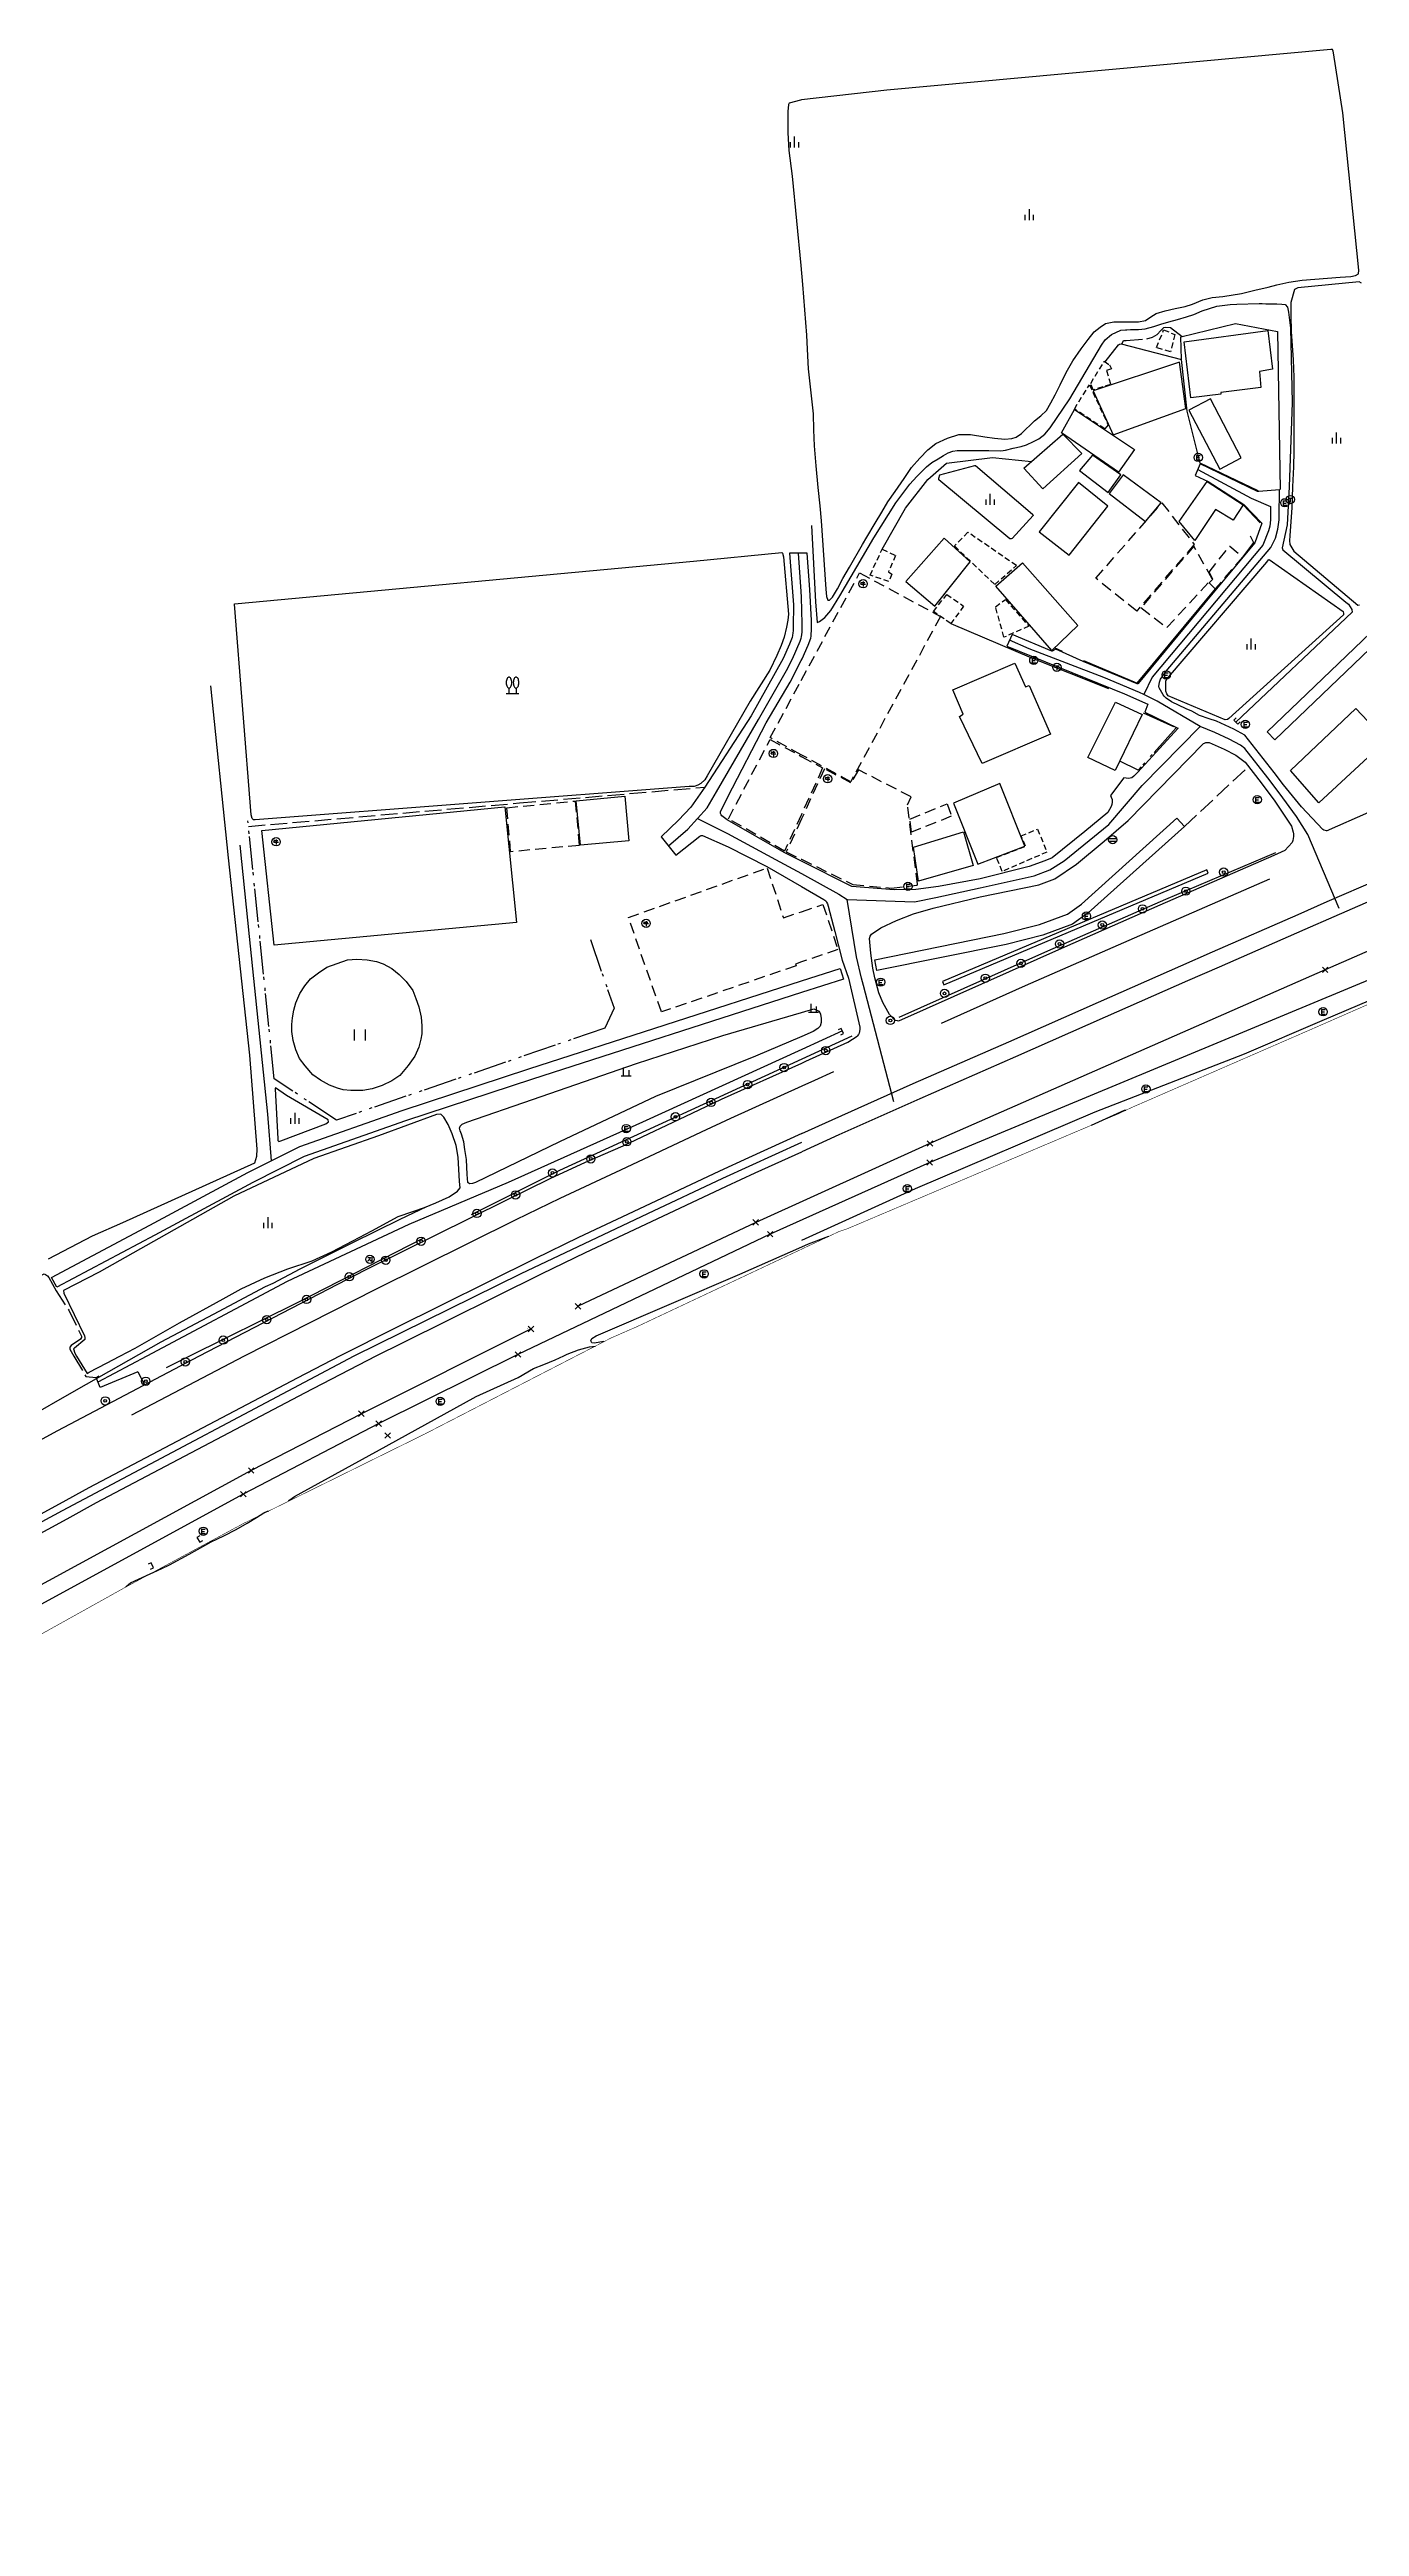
# Model space of a CAD drawing. Header units: millimetres. Extents: x 209513 to 211421, y 268482 to 269727.
# Drawn here: x 210432.2 to 210668.9, y 269210.9 to 269658.3 of the extents above; entities that cross this region are included whole.
import ezdxf
from ezdxf.enums import TextEntityAlignment as Align

# ---------------------------------------------------------------- set-up
doc = ezdxf.new("R2010")
doc.units = ezdxf.units.MM
doc.header["$MEASUREMENT"] = 0
doc.header["$PDMODE"] = 3
doc.header["$PDSIZE"] = 0.5
for name, pattern in [('AAA004', [3, 2, -1]), ('AAA005', [4, 3, -1]), ('AAA007', [1.5, 1, -0.5]), ('AAC006', [9.5, 6, -0.5, 0.5, -1.5, 0.5, -0.5])]:
    doc.linetypes.add(name, pattern=pattern)
doc.layers.add('00-구역계', color=8, linetype='CONTINUOUS', plot=False)
for name, color, linetype in [('가드레일', 8, 'FENCELINE1'), ('아스팔트포장도로', 8, 'CONTINUOUS'), ('현황', 8, 'CONTINUOUS'), ('현황-height', 8, 'CONTINUOUS'), ('현황1', 8, 'CONTINUOUS')]:
    doc.layers.add(name, color=color, linetype=linetype)
doc.layers.add('측점', color=8, linetype='CONTINUOUS', lineweight=0)
doc.styles.add('txt', font='TXT', dxfattribs={"height": 0.2})
doc.linetypes.add('FENCELINE1', pattern='A,1,-0.4,[133,ltypeshp.shx,S=0.4,R=0,X=-0.4,Y=0],-0.4,4', length=5.800000000000001)

# ---------------------------------------------------------------- blocks, each defined once
blk = doc.blocks.new('AZ0202')
at = {"layer": '현황-height'}
for points in [[(-0.2950207600387502, 0.3782051360497327), (0.3696551049048793, 0.3782051360497327)], [(-0.2950207600387502, 0.3782051360497327), (-0.2950207600387502, -0.4423076852153125)], [(-0.2950207600387502, -0.03205127458278945), (0.2414015240673919, -0.03205127458278945)], [(-0.2950207600387502, -0.4423076852153125), (0.3696551049048793, -0.4423076852153125)]]:
    blk.add_lwpolyline(points, dxfattribs=at)
blk.add_circle((0, 0), 0.75, dxfattribs=at)
blk = doc.blocks.new('AZ0203')
at = {"layer": '현황-height'}
for points in [[(-0.4021091754559984, 0.2756410255335684), (0.3930630086258651, 0.2756410255335684)], [(-0.004523083415066687, 0.2756410255335684), (-0.004523083415066687, -0.5064102595266053)]]:
    blk.add_lwpolyline(points, dxfattribs=at)
blk.add_circle((0, 0), 0.75, dxfattribs=at)
blk = doc.blocks.new('AAB420')
at = {"layer": '현황-height'}
for points in [[(-0.320252, 0.2158390000000026), (0.3159189999999999, 0.2158390000000026)], [(0.01183699999999999, 0.4118179999999967), (0.01183699999999999, -0.5160800000000023)], [(-0.408275, -0.04413200000000472), (0.407944, -0.04413200000000472)]]:
    blk.add_lwpolyline(points, dxfattribs=at)
blk.add_circle((0, 0), 0.75, dxfattribs=at)
blk.add_arc((-1.397257, 0.5460530000000006), 1.129835, 328.270874, 350.101172, dxfattribs=at)
blk = doc.blocks.new('AE170')
at = {"layer": '현황-height'}
for radius in [0.75, 0.25]:
    blk.add_circle((0, 0), radius, dxfattribs=at)
blk = doc.blocks.new('AZ0204')
at = {"layer": '현황-height'}
for points in [[(-0.7071067811921239, 0.25), (0.7071067811921239, 0.25)], [(-0.7071067811921239, -0.25), (0.7071067811921239, -0.25)]]:
    blk.add_lwpolyline(points, dxfattribs=at)
blk.add_circle((0, 0), 0.75, dxfattribs=at)
blk = doc.blocks.new('DAA002')
at = {"layer": '현황-height'}
for points in [[(-0.75, 0), (-0.75, -1)], [(0, 1), (0, -1)], [(0.75, 0), (0.75, -1)]]:
    blk.add_lwpolyline(points, dxfattribs=at)
blk = doc.blocks.new('DAA001')
at = {"layer": '현황-height'}
for points in [[(-0.493063, 1.00641), (-0.493063, -0.49359)], [(0.506937, 0.50641), (0.506937, -0.49359)], [(-0.8930629999999999, -0.49359), (0.9069370000000001, -0.49359)]]:
    blk.add_lwpolyline(points, dxfattribs=at)
blk = doc.blocks.new('DC0015')
at = {"layer": '현황-height'}
for points in [[(-0.662396, 1.75, 0.174705), (-0.831774, 1.688954, 0.104203), (-1.015949, 1.457107, 0.064948), (-1.120955, 1.154431, 0.051099), (-1.162396, 0.75, 0.051099), (-1.120955, 0.345569, 0.064948), (-1.015949, 0.042893, 0.104203), (-0.831774, -0.188954, 0.174705), (-0.662396, -0.25, 0.174705), (-0.493017, -0.188954, 0.104203), (-0.308842, 0.042893, 0.064948), (-0.203836, 0.345569, 0.051099), (-0.162396, 0.75, 0.051099), (-0.203836, 1.154431, 0.064948), (-0.308842, 1.457107, 0.104203), (-0.493017, 1.688954, 0.174705)], [(0.617604, 1.75, 0.174705), (0.448226, 1.688954, 0.104203), (0.264051, 1.457107, 0.064948), (0.159045, 1.154431, 0.051099), (0.117604, 0.75, 0.051099), (0.159045, 0.345569, 0.064948), (0.264051, 0.042893, 0.104203), (0.448226, -0.188954, 0.174705), (0.617604, -0.25, 0.174705), (0.786983, -0.188954, 0.104203), (0.971158, 0.042893, 0.064948), (1.076164, 0.345569, 0.051099), (1.117604, 0.75, 0.051099), (1.076164, 1.154431, 0.064948), (0.971158, 1.457107, 0.104203), (0.786983, 1.688954, 0.174705)]]:
    blk.add_lwpolyline(points, format="xyb", close=True, dxfattribs=at)
for points in [[(-1.162396, -1.25), (1.137604, -1.25)], [(-0.662396, -0.25), (-0.662396, -1.25)], [(0.617604, -0.25), (0.617604, -1.25)]]:
    blk.add_lwpolyline(points, dxfattribs=at)
blk = doc.blocks.new('AZ0205')
at = {"layer": '현황-height'}
for points in [[(-0.3620436270226994, 0.3266126150978881), (0.1192544173708265, 0.3266126150978881), (-0.02058218643538545, 0.0795529385372582)], [(0.3859195489192286, 0.4013806792454648), (0.3859195489192286, -0.44057271507622)], [(-0.08905222497003429, -0.01664882517525523), (0.223318854777383, -0.2715318771279707)]]:
    blk.add_lwpolyline(points, dxfattribs=at)
blk.add_circle((0, 0), 0.75, dxfattribs=at)
blk.add_arc((-0.9217569057668102, 0.6484822688088547), 1.065737518156023, 300.6592712674862, 327.7349762289719, dxfattribs=at)
blk = doc.blocks.new('DB0011')
at = {"layer": '현황-height'}
for points in [[(-1, 1), (-1, -1)], [(1, 1), (1, -1)]]:
    blk.add_lwpolyline(points, dxfattribs=at)

msp = doc.modelspace()

# ---------------------------------------------------------------- linework, layer by layer
at = {"layer": '00-구역계', "ltscale": 16, "const_width": 0.1, "flags": 128}
msp.add_lwpolyline([(210401.475, 269355.796), (210446.104, 269380.656), (210467.202, 269392.047), (210500, 269408.224865), (210533.674, 269425.575), (210538.459, 269427.666), (210552.031, 269434.054), (210574.796, 269444.771), (210576.255, 269445.257), (210625.226, 269466.02), (210627.752, 269467.208), (210660.274, 269481.363), (210698.269, 269498.023)], dxfattribs=at)
at = {"layer": '가드레일', "ltscale": 1.5, "extrusion": (-0.0417552903625357, 0.0882726978768221, 0.9952207928576894), "elevation": 15011.08750000002, "flags": 128}
msp.add_lwpolyline([(-305776.626503, -152793.6220380002), (-305759.9980200001, -152794.3167780002), (-305667.2338520001, -152797.1404310002), (-305589.2561740001, -152799.3126460002), (-305554.7005360001, -152799.8982920001), (-305519.2018340001, -152799.9410780002)], dxfattribs=at)
at = {"layer": '가드레일', "ltscale": 1.5, "extrusion": (0.0210116984381681, -0.0428756804420854, 0.9988594418412292), "elevation": -7110.177288000004, "flags": 128}
msp.add_lwpolyline([(307603.6221, 149126.8205670002), (307569.3499730001, 149126.5621850002), (307546.960879, 149126.1084860001), (307458.1986720001, 149122.3525330001)], dxfattribs=at)
at = {"layer": '아스팔트포장도로'}
msp.add_polyline3d([(210777.7114939753, 269532.6972395009, 19.05840524848212), (210775.408, 269534.333, 18.898), (210729.483, 269514.8, 18.577), (210700.362, 269502.683, 18.521), (210672.094, 269490.842, 18.498), (210591.243, 269457.278, 18.388), (210562.42, 269444.31, 18.332), (210516.839, 269422.595, 18.32), (210491.672, 269410.101, 18.218), (210467.199, 269397.361, 18.165), (210391.472, 269356.091, 17.881), (210280.262, 269295.476, 17.847), (210229.854, 269268.026, 17.671), (210208.84, 269256.836, 17.692), (210173.136, 269238.423, 17.612), (210147.351, 269226.193, 17.515), (210109.346, 269212.523, 17.28), (210109.0047114716, 269210.8907279654, 17.26236503044926)], dxfattribs=at)
at = {"layer": '측점'}
for p in [(210662.704, 269492.077, 18.601), (210591.286, 269460.697, 18.491), (210591.243, 269457.278, 18.388), (210559.8, 269446.447, 18.424), (210562.42, 269444.31, 18.332), (210519.203, 269427.201, 18.335), (210527.696, 269431.298, 18.327), (210516.839, 269422.595, 18.32), (210488.542, 269411.886, 18.357), (210491.672, 269410.101, 18.218), (210493.274, 269407.958, 17.218), (210468.636, 269401.628, 18.301), (210467.199, 269397.361, 18.165)]:
    msp.add_point(p, dxfattribs=at)
at = {"layer": '현황', "linetype": 'Continuous'}
for points in [[(210567.9323470471, 269619.273914267), (210568.267491013, 269615.838213981), (210568.966406198, 269606.726186773), (210569.113382447, 269604.207179517), (210569.281348242, 269600.6081694), (210570.188274337, 269592.4791432), (210570.231246313, 269589.593135624), (210570.339218699, 269586.707127636), (210570.640185309, 269583.107116608), (210571.048149414, 269579.183104054), (210571.375119254, 269575.897093612), (210571.608094222, 269573.195085245), (210572.468978533, 269560.850048208), (210572.577966068, 269559.510044072), (210572.803961118, 269558.861040932), (210573.114962761, 269558.829038806), (210573.67997177, 269559.385036513), (210574.580992287, 269560.898034481), (210575.553016443, 269562.735032842), (210576.758044631, 269564.832030389), (210579.072098957, 269568.874025842), (210579.855117077, 269570.214024269), (210581.374151775, 269572.765021142), (210582.557178819, 269574.75301876), (210583.688204069, 269576.590016353), (210585.017231019, 269578.471012831), (210586.643264332, 269580.805008672), (210587.959292296, 269582.794005624), (210589.438318529, 269584.501000826), (210590.877342608, 269586.013995802), (210592.369363218, 269587.139989424), (210594.423385631, 269588.084979031), (210596.499405766, 269588.783967852), (210598.596419095, 269588.780954614), (210601.179431214, 269588.341937082), (210602.973440114, 269588.086925035), (210604.83245064, 269587.953912919), (210606.065459394, 269588.044905389), (210606.86546693, 269588.290901038), (210607.838479772, 269588.960896815), (210610.190517564, 269591.258888616), (210611.293533546, 269592.15988429), (210612.313549679, 269593.128880702), (210613.120568142, 269594.468879547), (210613.905587761, 269595.938878928), (210614.830611723, 269597.75487847), (210615.889640408, 269599.95887835), (210617.102669458, 269602.098877129), (210618.626700309, 269604.217873974), (210619.866725051, 269605.903871337), (210620.973745929, 269607.286868648), (210622.010761515, 269608.182864958), (210623.005774082, 269608.801860712), (210624.518786921, 269609.113852376), (210626.659800839, 269609.128839299), (210628.983815935, 269609.143825101), (210630.215826186, 269609.376818266), (210631.166838507, 269609.997814351), (210632.183851493, 269610.642810114), (210633.804866832, 269611.133801723), (210635.620882171, 269611.498791764), (210637.371897059, 269611.8597822), (210638.733910603, 269612.336775384), (210640.571929941, 269613.085766539), (210642.258944831, 269613.486757533), (210644.18295924, 269613.687746456), (210647.565986845, 269614.26572772), (210650.009008159, 269614.819714656), (210652.387029219, 269615.389702062), (210653.987043665, 269615.799693689), (210656.128062104, 269616.259682211), (210658.527081586, 269616.65766898), (210665.435131795, 269617.215628987), (210667.359145083, 269617.301617625), (210668.180152049, 269617.466613213), (210668.699158853, 269617.808611241), (210668.753165422, 269618.424613013), (210665.864433696, 269646.86472679), (210664.185531952, 269657.697773045), (210664.120534581, 269658.000774436), (210664.012536817, 269658.292776035), (210663.698534863, 269658.303777859), (210583.501935226, 269650.971214688), (210568.099817032, 269649.214298887), (210567.8962518123, 269649.1591524587)], [(210567.8962518123, 269649.1591524587), (210565.840802245, 269648.602325008), (210565.743799668, 269648.375325683), (210565.594786829, 269647.121324436), (210565.613748741, 269643.229314376), (210565.764718461, 269640.084304512), (210566.354675173, 269635.447285296), (210567.9323470471, 269619.273914267)], [(210669.284145502, 269616.112601903), (210668.830144838, 269616.336605422), (210657.761062745, 269615.276669048), (210657.166055548, 269614.942671559), (210656.498027635, 269612.596667871), (210656.512003799, 269610.218659933), (210656.581975438, 269607.354650045), (210656.942926519, 269602.262630994), (210657.049895554, 269599.117619932), (210657.04986097, 269595.680608569), (210657.030826911, 269592.307597534), (210657.047792103, 269588.837585954), (210657.028760986, 269585.757575892), (210656.950732095, 269582.935567059), (210656.799694603, 269579.304556023), (210656.677656301, 269575.574544485), (210656.313602347, 269570.440529888), (210656.278593645, 269569.597527332), (210656.322587075, 269568.9165247999), (210657.028579236, 269567.69451618), (210668.587553876, 269557.95940787), (210668.911556247, 269557.992405847)], [(210569.85707486, 269572.350094398), (210570.581944124, 269558.55205476), (210570.902909666, 269554.833043216), (210571.345913792, 269554.970040636), (210572.2649271, 269555.739036521), (210573.393946483, 269556.992032271), (210575.012982436, 269559.618028353), (210581.147124346, 269570.123015663), (210585.137211401, 269576.402006551), (210586.012229297, 269577.656004283), (210587.663260645, 269579.773999394), (210588.935282403, 269581.161995012), (210590.656310646, 269582.916988798), (210591.62932443, 269583.686984705), (210592.775338534, 269584.377979309), (210593.705350422, 269584.982975065), (210594.548360429, 269585.452971008), (210595.424369025, 269585.758966297), (210596.202375014, 269585.863961659), (210597.716384637, 269585.862952063), (210599.618396744, 269585.862940012), (210601.910411633, 269585.893925579), (210604.10442503, 269585.836911518), (210604.91543144, 269585.962906737), (210606.320443425, 269586.269898714), (210607.747455967, 269586.618890677), (210608.720465165, 269586.92188539), (210609.974478627, 269587.473879051), (210610.947489846, 269587.979874365), (210612.049505029, 269588.801869789), (210613.009522737, 269589.968867132), (210616.555597346, 269595.198860196), (210622.264730599, 269604.914853608), (210622.937744187, 269605.84485225), (210624.105761342, 269606.813847979), (210625.791780342, 269607.63284009), (210626.624786225, 269607.685835133), (210626.829787541, 269607.685833875), (210627.52179221, 269607.707829692), (210628.948801478, 269607.717820958), (210630.180810998, 269607.877813884), (210631.715824867, 269608.278805694), (210633.012837163, 269608.674798961), (210634.46185088, 269609.114791439), (210636.03986555, 269609.566783179), (210637.661880496, 269610.017774656), (210638.97989323, 269610.442767927), (210640.49390946, 269611.090760712), (210643.141935107, 269611.94874726), (210645.530953631, 269612.261733678), (210646.752962041, 269612.315726397), (210650.794989251, 269612.432702117), (210651.292992138, 269612.400698975), (210651.973995969, 269612.345694642), (210652.817001402, 269612.345689499), (210653.984008917, 269612.345682379), (210654.892014642, 269612.333676801), (210655.48701739, 269612.225672815), (210655.912015451, 269611.760668689), (210656.093007371, 269610.841664552), (210656.421980452, 269607.955653013), (210656.716847481, 269594.551606919), (210656.205690686, 269579.289559773), (210655.852619724, 269572.457539518), (210654.902571633, 269568.272531899), (210655.072569327, 269567.936529689), (210666.426545278, 269558.452423774), (210666.899544605, 269558.091419436), (210667.242541966, 269557.616415563), (210667.528538957, 269557.14041206), (210667.571534423, 269556.664410158), (210646.536203304, 269536.816485213)], [(210662.910644454, 269517.204273441), (210662.714106448, 269517.224309875), (210662.477105642, 269517.28931174), (210662.27110547, 269517.398313536), (210658.430123179, 269521.508353857), (210655.166362038, 269525.486882495), (210653.507309943, 269527.69212012), (210648.183834098, 269534.479336513), (210646.216157329, 269535.521558226), (210643.055367097, 269536.95965725), (210641.717736357, 269537.416830757), (210639.979877562, 269538.017871418), (210638.581022444, 269538.775670258), (210637.564819745, 269539.238022571), (210634.95535203, 269540.49142309), (210633.986823215, 269541.113556545), (210633.606698643, 269541.493562283), (210633.410170917, 269541.743589381), (210632.702179031, 269542.997598017), (210632.670181306, 269543.245598998), (210632.746189674, 269544.035600928), (210632.970196135, 269544.54260099), (210633.974217285, 269546.031598873), (210652.900560114, 269568.383545261), (210653.712581647, 269570.015545335), (210654.170601387, 269571.691547867), (210654.396619338, 269573.334551798), (210654.396625529, 269573.95055382), (210654.453674574, 269578.792569348), (210650.691647501, 269578.472592388), (210650.496646155, 269578.461593598), (210640.104630422, 269583.471675945), (210639.216603685, 269581.36467496), (210641.529607747, 269580.303656849), (210647.981606604, 269576.109602117), (210651.231593439, 269572.749570306), (210649.977549911, 269569.204566904), (210640.96638433, 269558.35159103), (210628.927163359, 269543.786625792), (210628.819162151, 269543.732626352), (210628.700161406, 269543.732627152), (210618.973140907, 269547.771704418), (210614.033132221, 269550.005743923), (210613.341123999, 269549.613747388), (210613.277123706, 269549.624747846), (210606.163109291, 269552.660803875), (210605.187082079, 269550.531804298), (210626.414129116, 269541.924637016), (210630.672136954, 269540.051602615), (210630.086118964, 269538.614602164), (210635.955127299, 269535.795553714), (210636.15898564, 269535.702802043), (210628.832461863, 269527.761113504), (210628.119489342, 269527.048828223), (210627.735602232, 269526.774903023), (210627.187263198, 269526.610634289), (210626.344977523, 269526.764591537), (210623.887930206, 269523.541598706), (210624.046928498, 269523.271596798), (210624.186925166, 269522.850594564), (210624.20892045, 269522.363592946), (210624.143915525, 269521.909592028), (210624.024911242, 269521.55359178), (210623.417896835, 269520.483592759), (210619.265836859, 269517.030611247), (210613.362753655, 269512.314638533), (210612.054740274, 269511.776646118), (210609.232712726, 269510.747662905), (210600.336636133, 269508.528719027), (210592.823576199, 269507.126767983), (210588.72654543, 269506.553795276), (210584.813521177, 269506.526822764), (210577.193480354, 269507.125877987), (210568.0622799483, 269511.6952899727)], [(210567.9950536776, 269567.355631952), (210565.897005915, 269567.349119516), (210566.594916779, 269557.97708742), (210566.579878055, 269554.03207768), (210566.557870873, 269553.308076126), (210566.503866839, 269552.918075798), (210566.438862134, 269552.464075443), (210566.373858494, 269552.11907536), (210565.907844566, 269550.886077888), (210564.750814482, 269548.284085285), (210558.9506897, 269537.920128541), (210550.616529879, 269525.073194415), (210548.049483933, 269521.463215285), (210545.87145188, 269519.107234772), (210542.691409311, 269516.101264248), (210545.370387461, 269512.785223721), (210549.673438847, 269516.222182153), (210549.943441226, 269516.352179309), (210550.159441994, 269516.341176731), (210554.796440479, 269514.27411659), (210561.788434331, 269510.752025165), (210568.0677999934, 269507.1249397791)], [(210568.0185009892, 269547.942307806), (210568.176828038, 269548.248044702), (210569.2478589, 269550.713043771), (210569.757874702, 269551.99904363), (210569.800878363, 269552.345044218), (210569.843883289, 269552.820045133), (210569.876887633, 269553.24204598), (210569.851906127, 269555.144050951), (210569.554959692, 269560.798067187), (210569.108021196, 269567.359086654), (210567.9950536776, 269567.355631952)], [(210568.0622799483, 269511.6952899727), (210564.947471746, 269513.253994338), (210554.615487855, 269519.164131493), (210553.675491106, 269519.881144491), (210553.546492603, 269520.086146553), (210553.438494508, 269520.324148456), (210553.405496924, 269520.583149527), (210554.747529343, 269523.326140796), (210561.675688548, 269536.695092769), (210565.999777858, 269544.044059536), (210568.0185009892, 269547.942307806)], [(210432.019179784, 269439.845296767), (210439.98025637, 269443.992222274), (210445.433304779, 269446.447169602), (210469.275748591, 269457.19692884), (210469.676229266, 269458.380769198), (210469.725542297, 269459.648939811), (210468.369708841, 269476.682011445), (210464.520053241, 269512.279174294), (210461.342355404, 269543.361316064)], [(210646.608131553, 269537.594194223), (210646.183201663, 269537.170591741), (210646.889204947, 269536.462378683), (210647.31413484, 269536.885981165)], [(210585.614292624, 269482.825753945), (210585.40929149, 269482.836755461), (210585.117290253, 269482.890757724), (210584.912289865, 269482.977759442), (210583.994294354, 269483.998768808), (210582.744307957, 269486.150783545), (210582.030320851, 269487.901793315), (210581.306343251, 269490.62580569), (210580.97635826, 269492.3558126), (210580.582382435, 269495.057822507), (210580.377407557, 269497.738830993), (210580.496412216, 269498.138831193), (210580.728417038, 269498.484830449), (210582.416438709, 269499.639821485), (210585.237469003, 269500.965804972), (210588.286499899, 269502.208786688), (210591.864531364, 269503.17976399), (210600.350603777, 269505.249709754), (210610.965690207, 269507.406641098), (210613.873718858, 269508.495623815), (210617.733768982, 269511.154604543), (210622.749841262, 269515.317581896), (210627.096904917, 269519.017562848), (210640.720128199, 269532.92751233), (210640.882130286, 269533.035511568), (210641.130132586, 269533.11151012), (210641.761759928, 269533.153645954), (210644.450141356, 269531.930483748), (210646.55714323, 269530.814465798), (210648.211141135, 269529.583450532), (210651.128121854, 269525.864418491), (210653.625103938, 269522.545390465), (210656.63607675, 269517.994354659), (210656.928067675, 269516.913349061), (210656.949065188, 269516.653348057), (210656.960060147, 269516.145346302), (210656.938056638, 269515.810345349), (210656.862052259, 269515.421344593), (210656.711047528, 269515.043344396), (210655.401025325, 269513.637348903)], [(210466.582084956, 269514.583157655), (210468.25192517, 269498.116083583), (210471.578614282, 269465.994939564), (210472.247018036, 269457.575015402)], [(210568.0677999934, 269507.1249397791), (210572.122426278, 269504.782907712), (210572.468425961, 269504.534904639), (210572.598424631, 269504.317903165), (210572.738422522, 269504.015901409), (210572.889419089, 269503.571899208), (210574.104381853, 269499.020878953), (210575.415338913, 269493.832856274), (210576.575313687, 269490.545839477), (210578.612239479, 269481.735801908), (210578.601235805, 269481.368801032), (210578.558231395, 269480.946800246), (210578.461227839, 269480.644800165), (210578.342224358, 269480.363800302), (210578.104220421, 269480.109801373)], [(210568.1449524129, 269443.2461910577), (210588.653012775, 269452.572650457), (210621.123344409, 269466.413447364), (210648.145611917, 269476.886281074), (210662.147757335, 269482.923198931), (210679.742939715, 269490.405097477), (210698.397136647, 269498.604993459)], [(210568.1005321248, 269480.0242006329), (210559.784089689, 269476.497960696), (210541.669941667, 269469.19214894), (210524.33678751, 269461.021323722), (210509.144649305, 269453.625474356), (210508.591645685, 269453.498480228), (210508.056642775, 269453.435486089), (210507.748643911, 269453.680490302), (210507.669657517, 269455.076495364), (210507.527684168, 269457.804505126), (210507.239700789, 269459.590513732), (210507.03071386, 269460.987520285), (210506.656726407, 269462.401528772), (210506.383730939, 269462.970533581), (210506.255735273, 269463.458536503), (210506.370739328, 269463.815536263), (210506.745744671, 269464.191533119), (210507.623752066, 269464.560524221), (210519.441842468, 269468.627401352), (210538.266986343, 269475.157204193), (210553.882101423, 269480.201038188), (210568.0952808758, 269484.3719996288)], [(210568.0952808758, 269484.3719996288), (210570.313221445, 269485.022870507), (210571.253223126, 269484.612862667), (210571.506219393, 269484.075859468), (210571.632212349, 269483.279856537), (210571.629205014, 269482.533854663), (210571.4191977, 269481.917854622), (210571.038191106, 269481.480856283), (210570.20818056, 269480.91786089), (210568.1005321248, 269480.0242006329)], [(210575.148563624, 269480.322540434), (210575.685447504, 269480.590422217), (210575.238979587, 269481.485223768), (210574.702095707, 269481.217342982)], [(210568.103359983, 269477.6828606308), (210539.332886084, 269464.566163003), (210515.08067481, 269453.647407315), (210497.089521968, 269446.044587348), (210475.148324131, 269435.75680065), (210449.751275349, 269422.277741623), (210440.934051162, 269417.598146616)], [(210575.462213546, 269481.037822993), (210568.103359983, 269477.6828606308)], [(210620.4772304857, 269464.0065899936), (210626.444379391, 269466.714408885), (210626.681214249, 269466.7044000506)], [(210413.879789413, 269383.253754294), (210434.522135302, 269394.435376494), (210487.251252298, 269422.322203221), (210517.443629242, 269437.215598794), (210540.324469979, 269448.04685267), (210553.834851592, 269454.42999326), (210568.1235819562, 269460.9399723266)], [(210532.3704140368, 269424.9033425656), (210530.588452876, 269424.605150557), (210530.167452087, 269424.710155515), (210530.007455013, 269425.075158312), (210530.195459577, 269425.453157289), (210530.96246792, 269425.958150207), (210544.551584379, 269431.770015248), (210556.897689954, 269437.07089159), (210568.1463998281, 269442.0477960269)], [(210568.1463998281, 269442.0477960269), (210569.357799663, 269442.583770488), (210573.0164269038, 269443.933236553)], [(210475.4237425051, 269396.1024375362), (210475.42192607, 269396.199669198), (210476.430937833, 269396.920660588), (210493.007102866, 269406.029508999), (210509.262264114, 269414.996358105), (210516.88933173, 269418.428284239), (210519.623359823, 269420.050258794), (210521.50937503, 269420.751239996), (210523.55839289, 269421.648219938), (210525.112741811, 269422.367093811), (210525.705412116, 269422.64119904), (210527.754428849, 269423.427178606), (210529.73644279, 269423.962158182), (210530.8262552157, 269424.1077327774)], [(210448.168041551, 269419.439045293), (210441.321982767, 269416.609110861), (210440.613998092, 269418.414125017), (210441.135003569, 269418.72812038)], [(210446.0369525554, 269380.618652099), (210446.067637608, 269380.685933569), (210446.842647962, 269381.360927607), (210452.470699332, 269383.927876037), (210453.852712327, 269384.596863469), (210457.432747653, 269386.496831414), (210461.402788063, 269388.730796166), (210463.679809631, 269389.855775363), (210465.924831224, 269390.998754925), (210467.877851537, 269392.145737615), (210469.569869382, 269393.164722674), (210470.904883646, 269393.98771093), (210471.603889767, 269394.285704337), (210471.7763486923, 269394.3033325693)], [(210459.330983098, 269389.843689268), (210458.826740546, 269389.518508613), (210459.368709441, 269388.678104927), (210459.872951992, 269389.003285585)], [(210450.454225054, 269383.806219288), (210450.99822207, 269384.059340315), (210450.576351404, 269384.966000974), (210450.032355389, 269384.712879951)]]:
    msp.add_lwpolyline(points, dxfattribs=at)
at = {"layer": '현황', "color": 8, "linetype": 'AAA005'}
for points in [[(210625.928248927, 269605.096238569), (210626.23776434, 269605.740831615), (210626.712767711, 269605.772828786), (210630.442794421, 269606.048806661), (210631.520631344, 269606.349180951), (210632.329687385, 269606.834105468), (210632.977825888, 269607.568795754), (210633.561835148, 269608.119793874), (210633.820837241, 269608.162792418), (210634.72884243, 269608.097786642), (210636.873948095, 269606.485646435)], [(210637.249733945, 269517.960764151), (210648.851867902, 269528.766550512)], [(210468.144723648, 269517.977718438), (210517.09036616, 269522.20458422), (210550.616529879, 269525.073194415)], [(210420.321041467, 269431.278396151), (210431.205148745, 269437.154296194), (210431.448148788, 269437.056293126), (210431.820147886, 269436.81128809), (210432.046145697, 269436.502284453), (210433.370126609, 269434.077260981), (210435.693100879, 269430.57722261), (210437.961063033, 269425.909180838), (210437.945060308, 269425.649180093), (210437.797056357, 269425.325180582), (210436.0970377, 269424.223195495), (210435.836033252, 269423.899197229), (210435.851029844, 269423.559195852), (210436.608874892, 269422.262159855), (210438.560994289, 269418.921149444), (210438.721992001, 269418.628146632), (210440.613998092, 269418.414125017)], [(210448.168041551, 269419.439045293), (210449.368353387, 269417.138854107)]]:
    msp.add_lwpolyline(points, dxfattribs=at)
at = {"layer": '현황', "color": 8, "linetype": 'Continuous'}
for points in [[(210650.800866127, 269600.170662218), (210651.04483859, 269597.273651278), (210643.867783213, 269596.328693014), (210643.867780173, 269596.025692046), (210638.394738769, 269595.38472422), (210637.1878326, 269605.534763527), (210652.342950347, 269607.568676793), (210653.189885604, 269600.585648741)], [(210637.516713969, 269593.466723701), (210636.378790413, 269601.836756966), (210620.746638651, 269596.657838342), (210624.385582875, 269588.725791721)], [(210615.061526945, 269589.075851588), (210617.40558389, 269593.299849275), (210628.256580977, 269586.063759175), (210625.327521309, 269581.947765289)], [(210615.296526145, 269588.844849428), (210618.726512849, 269585.311817315), (210611.683404682, 269578.92984346), (210608.234420069, 269582.68687631)], [(210620.646522226, 269585.02680429), (210618.326479925, 269582.25781081), (210623.503473067, 269578.268765848), (210625.776519772, 269581.507761095)], [(210623.406447963, 269575.81075908), (210618.127456915, 269580.071805611), (210611.0383238, 269571.193825191), (210616.452316209, 269566.988777802)], [(210626.173521995, 269581.477758472), (210623.678472883, 269578.138764335), (210630.236544718, 269573.055995744), (210633.033515049, 269576.422699108)], [(210646.090566452, 269573.300605253), (210642.880565235, 269575.205632012), (210639.161485547, 269569.596638286), (210636.322502192, 269573.053667476), (210641.395606345, 269580.248657529), (210647.868605137, 269576.0346026)], [(210598.523190926, 269565.755890986), (210593.854204095, 269570.069933232), (210586.895082486, 269562.190957191), (210592.169071737, 269557.738910525)], [(210618.012199297, 269554.245729975), (210613.33012535, 269549.756747878), (210603.183176932, 269561.376848256), (210607.987600153, 269565.611163909)], [(210606.633060858, 269547.477785961), (210608.540030422, 269543.207760963), (210609.211036849, 269543.433757105), (210613.082973712, 269534.644705511), (210600.688844182, 269529.335774832), (210596.613903128, 269537.854826262), (210597.284911106, 269538.23982279), (210595.410942914, 269542.639847578)], [(210624.747980984, 269528.103606538), (210619.790973614, 269530.447647466), (210624.795103955, 269540.412643347), (210629.658111827, 269538.166603687)], [(210528.12477595, 269514.567341866), (210527.380747345, 269522.568187274), (210536.16245523, 269523.418361505), (210536.867378529, 269515.380331011)]]:
    msp.add_lwpolyline(points, close=True, dxfattribs=at)
at = {"layer": '현황', "linetype": 'Continuous'}
for points in [[(210609.399348505, 269574.727845967), (210609.872347263, 269574.300841694), (210609.904345855, 269574.138841018), (210606.164281061, 269569.989853277), (210605.959279014, 269569.913854388), (210605.699277589, 269569.935856135), (210592.89530185, 269580.58496818), (210592.885304887, 269580.898969101), (210593.058311958, 269581.503969652), (210599.369368716, 269583.189934129), (210599.531369317, 269583.14693298)], [(210548.547924179, 269565.914327603), (210564.526001319, 269567.425136455), (210564.623000892, 269567.343135062), (210564.798994733, 269566.645131147), (210565.703897006, 269556.31709405), (210565.575885691, 269555.214092819), (210565.330872322, 269553.949092595), (210564.909853172, 269552.165093179), (210564.373836116, 269550.642095804), (210563.613815635, 269548.860100462), (210562.323784139, 269546.17110917), (210558.772715344, 269540.602137586), (210551.034551355, 269527.082194756), (210550.617543015, 269526.406197927), (210549.904533581, 269525.740204637), (210549.334528022, 269525.409210533), (210548.652523064, 269525.185218037), (210547.79151931, 269525.156228187), (210469.349142244, 269519.136140018), (210469.057141234, 269519.153143528), (210468.814142553, 269519.381147154), (210468.652148968, 269520.080151377), (210465.586521404, 269558.092313991), (210465.635522254, 269558.157313611)], [(210652.136528226, 269565.689541437), (210652.441534711, 269566.143540931), (210652.582536142, 269566.197540187), (210665.93452518, 269556.766421305), (210666.021522345, 269556.431419599), (210665.988519625, 269556.182418974), (210645.267201683, 269537.441495809), (210645.018198396, 269537.268496942), (210644.59719546, 269537.23649969), (210634.308174454, 269541.537582697), (210634.092176896, 269541.916585326), (210633.890180604, 269542.413588227), (210633.925198639, 269544.196593515), (210634.000202354, 269544.521594019)], [(210474.991662497, 269469.344911524), (210473.017668182, 269470.729938611), (210472.951666435, 269470.584938892), (210473.439576991, 269461.524903764), (210473.470574496, 269461.264902564), (210473.616573306, 269461.08590032), (210473.97357579, 269461.181896576), (210482.135641099, 269464.233813551), (210482.575646492, 269464.584809658), (210482.52865022, 269464.974811436)], [(210444.887016084, 269422.271974375), (210447.643082977, 269423.733065975), (210455.697164356, 269428.291992363), (210463.540242577, 269432.652919853), (210466.810274731, 269434.43188933), (210471.104313355, 269436.417847958), (210475.250347676, 269438.045806944), (210479.655381085, 269439.47676229), (210483.217413273, 269441.150727753), (210486.975449109, 269443.107691812), (210490.457482581, 269444.951658504), (210495.207528478, 269447.497612996), (210497.808549088, 269448.443586619), (210499.921564783, 269449.108564846), (210502.003582401, 269449.979544027), (210504.377603209, 269451.046520474), (210505.924620188, 269452.084506131), (210506.379197101, 269452.68234279), (210506.286787203, 269453.832720285), (210506.016681819, 269458.211523478), (210505.673701793, 269460.355533807), (210504.917719397, 269462.436548656), (210504.231733406, 269464.127561559), (210503.42674336, 269465.462574761), (210502.886746592, 269466.013582585), (210502.091742618, 269465.951591461), (210491.637659822, 269462.099698675), (210479.956568949, 269457.988818329), (210465.513438661, 269451.176959467), (210441.159195051, 269437.486186139), (210434.716132898, 269434.123246138), (210434.796128764, 269433.685243682), (210438.508065923, 269425.959174949), (210438.555063302, 269425.68217345), (210438.586059462, 269425.293171729), (210436.68803538, 269423.74418725), (210436.50903312, 269423.599188714), (210436.76502609, 269422.802183048), (210437.090698001, 269422.262730529), (210438.970998398, 269419.148145727), (210439.345002298, 269419.370142385), (210442.46903247, 269420.990113608)]]:
    msp.add_lwpolyline(points, close=True, dxfattribs=at)
at = {"layer": '현황'}
for points in [[(210639.660617053, 269582.418175447), (210649.336627049, 269577.291097237), (210652.842633992, 269575.771069783), (210652.814109481, 269573.350062054), (210652.701097416, 269572.220559092), (210652.472087547, 269571.382557837), (210651.439055014, 269568.794056088), (210631.450690313, 269544.909112307), (210629.900939538, 269541.793235149)], [(210568.0034762753, 269560.3820982386), (210567.502512216, 269567.354099918)], [(210568.0136108167, 269551.9911517309), (210568.098366583, 269552.231555226), (210568.152370842, 269552.631555872), (210568.200875385, 269553.064056637), (210568.217377557, 269553.27505706), (210568.215890411, 269554.588060366), (210568.07493656, 269559.38757335), (210568.0034762753, 269560.3820982386)], [(210544.030898378, 269514.443243968), (210547.54234747, 269517.46659463), (210549.302395826, 269519.41662101), (210551.030808692, 269521.331597618), (210552.682029601, 269524.199667591), (210560.313189124, 269537.307610649), (210565.37529617, 269546.164072399), (210566.463821082, 269548.266064578), (210567.810857273, 269551.416056222), (210568.0136108167, 269551.9911517309)], [(210665.248133111, 269503.150139731), (210659.576644188, 269516.53589139), (210657.533099961, 269519.751354243), (210654.395732485, 269524.01613697), (210652.317716399, 269526.778269296), (210648.197487614, 269532.031393522), (210647.370488661, 269532.646901144), (210645.333148835, 269533.726020472), (210642.732870544, 269534.909097921), (210640.136472763, 269536.042652129), (210632.329480581, 269540.582580073), (210629.900939538, 269541.793235149), (210629.154527599, 269542.165330312), (210622.693635043, 269544.848170813), (210609.232102899, 269550.078276088), (210605.675095683, 269551.596304081)], [(210568.0649993008, 269509.4437879046), (210574.816082419, 269505.765408223), (210576.293555748, 269504.77529225), (210588.506522662, 269504.381290978), (210592.344053778, 269505.153265981), (210600.343619953, 269506.889214391), (210610.099201472, 269509.077152017), (210612.964229568, 269510.13613498), (210615.548261323, 269511.734621551), (210623.614921236, 269518.294054815), (210629.633132756, 269525.350036639), (210640.136472763, 269536.042652129)], [(210549.302395826, 269519.41662101), (210554.705964167, 269516.71912404), (210563.367953043, 269512.003009768), (210568.0649993008, 269509.4437879046)], [(210584.768267875, 269468.241368326), (210579.302817281, 269489.223816427), (210578.94082847, 269490.585822582), (210577.99886067, 269494.445339376), (210576.293555748, 269504.77529225)]]:
    msp.add_lwpolyline(points, dxfattribs=at)
at = {"layer": '현황', "color": 8, "linetype": 'Continuous'}
for points in [[(210692.154545779, 269570.541350165), (210653.580621739, 269533.596063946), (210652.197220661, 269535.040441068), (210690.915838042, 269572.124311898)], [(210637.249733945, 269517.960764151), (210619.89758863, 269502.347358213), (210617.069703256, 269500.328592291), (210611.691605417, 269498.31645064), (210605.073138682, 269496.668289067), (210581.70280849, 269491.929695272), (210581.305375354, 269493.889814272), (210604.632564325, 269498.619660743), (210611.097619779, 269500.229619404), (210616.12210117, 269502.109460252), (210618.643702501, 269503.909576718), (210635.911963566, 269519.44750307), (210637.249733945, 269517.960764151)], [(210593.576411062, 269489.934715632), (210593.809812025, 269489.381972439), (210641.571304336, 269509.549692517), (210641.337903438, 269510.102435904), (210593.576411062, 269489.934715632)], [(210568.0883995843, 269490.0694009271), (210575.02832156, 269492.305855117), (210575.6417796, 269490.402256814), (210568.0909365254, 269487.9689272844)], [(210568.0909365254, 269487.9689272844), (210519.444645952, 269472.292206925), (210496.531726546, 269464.794037304), (210478.220306014, 269458.329553116), (210468.93907661, 269453.681681065), (210451.241984449, 269444.165184418), (210433.504238014, 269434.744920876), (210432.566148032, 269436.511278678), (210450.299320351, 269445.929113084), (210468.017492645, 269455.456945351), (210477.43658029, 269460.173853961), (210495.887723815, 269466.687664478), (210518.82689529, 269474.194424513), (210568.0883995843, 269490.0694009271)]]:
    msp.add_lwpolyline(points, dxfattribs=at)
at = {"layer": '현황', "linetype": 'AAC006'}
for points in [[(210629.806527854, 269538.477448635), (210635.784126087, 269535.780554828), (210628.903006964, 269528.128578143), (210625.567816812, 269529.783808)], [(210529.951173358, 269497.526362465), (210534.204068017, 269485.122278475), (210532.550025503, 269481.526287564), (210484.058656219, 269464.928793854), (210472.809684012, 269472.383946395), (210468.041135466, 269518.990155008)]]:
    msp.add_lwpolyline(points, dxfattribs=at)
at = {"layer": '현황-height', "linetype": 'Continuous'}
for points in [[(210662.910644454, 269517.204273441), (210670.589824525, 269520.547059516), (210686.654815631, 269527.640263644), (210693.075033712, 269530.427089718), (210711.69438662, 269538.59475246), (210711.696916648, 269538.595861446), (210730.17776472, 269546.484784716), (210731.83141038, 269547.197973487), (210752.855172281, 269556.145095168), (210757.347552734, 269557.715736091), (210764.221180846, 269560.505788675), (210778.631328026, 269565.936717889), (210785.679399048, 269568.484683294), (210786.977415073, 269569.234678211)], [(210655.401025325, 269513.637348903), (210653.444004366, 269512.74935966), (210632.841787712, 269503.739475842), (210615.565606614, 269496.157575734), (210585.614292624, 269482.825753945)], [(210568.1063340692, 269475.2204504514), (210568.863667934, 269475.562664195), (210576.450199646, 269479.013810582), (210578.104220421, 269480.109801373)], [(210377.27048672, 269378.111657861), (210388.638233809, 269384.275750495), (210407.629949494, 269394.70997184), (210428.253459664, 269405.88138987), (210433.668207218, 269408.879484455), (210459.158012474, 269422.288894672), (210489.314345908, 269437.908536271), (210514.70483861, 269450.47704727), (210522.660936113, 269454.353032645), (210529.013008634, 269457.323924169), (210535.834738109, 269460.303584079), (210548.310506099, 269466.197908076), (210553.632789991, 269468.680341878), (210568.1063340692, 269475.2204504514)]]:
    msp.add_lwpolyline(points, dxfattribs=at)
at = {"layer": '현황-height', "linetype": 'AAC006'}
msp.add_lwpolyline([(210486.05495585, 269493.878862593), (210487.694963558, 269493.971843817), (210489.593970408, 269493.872821425), (210491.263974486, 269493.591801132), (210492.479975055, 269493.147785617), (210494.017973122, 269492.321765186), (210495.392967965, 269491.24074588), (210496.64796011, 269489.938727312), (210497.815948636, 269488.310708776), (210498.409937091, 269486.912697615), (210498.917923726, 269485.367687015), (210499.314906667, 269483.49967672), (210499.4708917, 269481.940670163), (210499.447877141, 269480.496666016), (210499.26486679, 269479.539665204), (210498.934851117, 269478.112664639), (210498.218831561, 269476.459667811), (210496.984809436, 269474.767676788), (210495.470785365, 269473.000688709), (210494.038769585, 269472.026702105), (210492.313753664, 269471.162719174), (210490.49374033, 269470.596738235), (210488.804729941, 269470.269756531), (210486.645720799, 269470.263781209), (210485.265716189, 269470.38279737), (210484.19571468, 269470.679810552), (210482.80271463, 269471.256828329), (210481.150716291, 269472.110849972), (210479.795720439, 269473.086868623), (210478.361730683, 269474.699890255), (210477.3407402, 269476.067906388), (210476.713753484, 269477.64491869), (210476.207768261, 269479.318929928), (210475.987783406, 269480.910937622), (210475.992796363, 269482.192941717), (210476.095809072, 269483.409944473), (210476.361823932, 269484.772945814), (210476.691838887, 269486.118946356), (210477.437858973, 269487.802943167), (210478.32087635, 269489.162937323), (210479.339893294, 269490.424929569), (210480.805910633, 269491.542916145), (210482.319926855, 269492.531901724)], close=True, dxfattribs=at)
at = {"layer": '현황1', "linetype": 'AAA007'}
for points in [[(210633.503830348, 269607.676792857), (210635.535834722, 269606.807777671), (210634.724798278, 269603.68377295), (210632.227790173, 269604.475790818)], [(210620.090645297, 269597.746845677), (210623.467594632, 269590.492802827), (210622.889583671, 269589.762804274), (210617.377584406, 269593.369849657)], [(210623.210690994, 269600.329833999), (210623.92067055, 269597.821822041), (210620.774640437, 269596.818838647), (210620.323649386, 269598.007845004), (210622.790704811, 269601.986841577), (210623.730704338, 269601.334833797), (210624.097699364, 269600.599829307)], [(210598.137241344, 269571.100908358), (210595.727201667, 269568.62691712), (210602.999178749, 269561.67685031), (210606.904237275, 269565.101834514)], [(210583.780080192, 269563.948982243), (210584.375080007, 269563.549977297), (210583.874063552, 269562.198976989), (210580.46905361, 269563.367002339), (210582.641113261, 269568.038000481), (210585.062117656, 269566.932981817)], [(210597.368104752, 269557.775876385), (210595.050058809, 269554.59888291), (210591.92906087, 269556.790909524), (210594.317106482, 269559.890902285)], [(210603.118139768, 269557.664838201), (210604.934163985, 269558.95782991), (210609.146142614, 269554.135788336), (210604.660094704, 269552.138812362)], [(210604.320673554, 269509.838694745), (210603.308692286, 269512.357708958), (210608.551744933, 269514.41667821), (210607.770758353, 269516.254688921), (210610.724788831, 269517.492671948), (210612.425758094, 269513.34164807)]]:
    msp.add_lwpolyline(points, close=True, dxfattribs=at)
at = {"layer": '현황1', "linetype": 'Continuous'}
for points in [[(210650.571647825, 269578.580593504), (210640.099631481, 269583.580676318), (210637.737710789, 269593.007720879), (210636.707797087, 269602.292756354), (210636.62083785, 269606.423769799), (210646.478925349, 269608.833716881), (210654.088959321, 269607.345665337), (210654.538675606, 269578.841568966)], [(210622.965306723, 269601.865733134), (210625.369750804, 269604.941834545), (210625.553753268, 269605.0708338), (210625.856755654, 269605.114832065), (210636.707797087, 269602.292756354)], [(210582.641113261, 269568.038000481), (210586.834213006, 269575.473993172), (210590.888289751, 269580.649981167), (210594.298340624, 269583.608967528), (210602.57840333, 269584.625917772), (210609.618339836, 269583.893618981)], [(210647.868605137, 269576.0346026), (210650.97059266, 269572.836572274)], [(210649.120557252, 269570.47457657), (210649.7365488, 269569.2455686), (210647.789510497, 269566.653572872)], [(210642.842421475, 269560.882586727), (210628.65816206, 269543.824627713), (210619.104143049, 269547.904703938)], [(210595.050058809, 269554.59888291), (210609.656088878, 269548.397768423), (210623.566121223, 269542.914659152)], [(210615.23513532, 269549.560734619), (210613.807355882, 269550.214297036)], [(210653.751011058, 269513.22735908), (210633.826803854, 269504.751472011), (210612.49758103, 269495.46559562), (210585.654299004, 269483.448755315)], [(210568.1217000982, 269462.4980664156), (210573.613794751, 269464.979765359), (210588.264379146, 269471.511488296), (210605.535914337, 269479.091416789), (210621.728691494, 269486.244205128), (210636.596211341, 269492.805102173), (210642.365587658, 269495.319860798), (210657.807528875, 269502.085580856), (210663.041718124, 269504.391771513), (210675.327811443, 269509.739970253)], [(210652.662956386, 269508.452351091), (210628.172699776, 269497.789490729), (210608.47549397, 269489.159606254), (210593.297334843, 269482.386697003)], [(210676.532385033, 269506.992404244), (210664.245219789, 269501.643739753), (210659.014298605, 269499.338989183), (210643.566915433, 269492.570885464), (210637.80117119, 269490.057710933), (210622.940379511, 269483.499782144), (210606.74481843, 269476.345764143), (210589.477995404, 269468.767903963), (210574.842275259, 269462.24280922), (210568.1256740727, 269459.2077935188)], [(210577.158214588, 269480.098808231), (210568.1054710539, 269475.9349884111)], [(210568.1054710539, 269475.9349884111), (210524.316735487, 269455.79430903), (210508.357588186, 269447.841466006)], [(210573.850852035, 269473.625555731), (210570.419743336, 269472.095853037), (210568.1113677663, 269471.0527746291)], [(210568.1113677663, 269471.0527746291), (210555.218377695, 269465.22685976), (210549.925315016, 269462.758055546), (210535.369762351, 269455.881112129), (210524.384299584, 269450.74316585), (210516.468059372, 269446.886596907), (210491.115088797, 269434.336658995), (210467.338419238, 269422.298594274), (210447.028529886, 269411.614180687)], [(210568.1217000982, 269462.4980664156), (210558.473003778, 269458.138134372), (210553.239922536, 269455.697307313), (210538.688078647, 269448.822115221), (210527.744858061, 269443.703925038), (210519.906340427, 269439.885219992), (210494.626535102, 269427.371499304), (210484.679628055, 269422.319154639), (210476.959508056, 269418.320454053), (210439.273713886, 269398.495105377), (210433.921686842, 269395.531737919), (210413.281145018, 269384.351092834)], [(210414.717890367, 269381.717479558), (210435.362762354, 269392.900470915), (210440.69884327, 269395.855008591), (210478.347783309, 269415.66097018), (210491.217418635, 269422.326906392), (210495.977092105, 269424.692592065), (210521.228755336, 269437.192383433), (210529.037380748, 269440.996524903), (210539.96435526, 269446.107117431), (210554.514771236, 269452.981633785), (210559.724782309, 269455.411701165), (210568.1256740727, 269459.2077935188)], [(210499.75250872, 269443.582549893), (210476.912293143, 269431.929768586), (210457.488704178, 269422.28691612), (210453.293071716, 269420.203991372)]]:
    msp.add_lwpolyline(points, dxfattribs=at)
for points in [[(210641.986759735, 269595.185701131), (210638.040714524, 269593.187719541), (210643.652643518, 269582.528650381), (210647.522688397, 269584.550632254)], [(210668.242363268, 269539.292346581), (210673.715338753, 269533.49828961), (210661.534149934, 269522.262334923), (210656.433177044, 269528.088389367)], [(210603.902828374, 269525.728742639), (210595.514741351, 269522.172790491), (210599.915659765, 269511.178729387), (210608.423744285, 269514.430679142)], [(210472.759927376, 269496.497025727), (210470.5421279, 269517.239119678), (210514.43634879, 269521.537613724), (210516.548149145, 269500.638527765)], [(210597.354701358, 269516.977763388), (210599.072652175, 269510.934734609), (210589.199563185, 269508.060796011), (210588.29061835, 269514.221818975)]]:
    msp.add_lwpolyline(points, close=True, dxfattribs=at)
at = {"layer": '현황1', "linetype": 'AAA004'}
for points in [[(210633.196515972, 269576.411698029), (210639.041477833, 269568.901636878), (210628.641292027, 269556.860667607), (210621.238304637, 269562.794734148)], [(210629.407303197, 269557.497664502), (210634.108296817, 269553.905622388), (210642.252436077, 269562.710596397), (210638.982474685, 269568.62463639)], [(210641.716425311, 269561.972597566), (210642.382436287, 269562.649595353), (210641.708444275, 269563.870603632), (210645.445515473, 269568.623594436), (210647.789510497, 269566.653572872), (210642.842421475, 269560.882586727)], [(210594.413733502, 269522.066797799), (210595.136715759, 269519.818786624), (210587.947642849, 269516.920828621), (210587.640664435, 269519.302837147)]]:
    msp.add_lwpolyline(points, close=True, dxfattribs=at)
for points in [[(210568.0228367937, 269544.3524558285), (210578.57004575, 269563.784015838), (210593.18205996, 269555.90189883), (210576.966664895, 269526.04992858), (210568.0390454697, 269530.9323978897)], [(210568.0390454697, 269530.9323978897), (210562.409665137, 269534.011077143), (210568.0228367937, 269544.3524558285)], [(210568.052075754, 269520.1439059095), (210565.009474431, 269513.501994232), (210554.874490883, 269519.365128956), (210562.404661956, 269533.689076382), (210568.0394161437, 269530.6254964045)], [(210568.0394161437, 269530.6254964045), (210571.893657836, 269528.529969735), (210568.052075754, 269520.1439059095)], [(210568.0618676179, 269512.0366810558), (210577.347484613, 269507.462877776), (210584.330521151, 269506.824826957), (210588.963435811, 269507.358111776), (210589.021556968, 269507.540795859), (210587.231687261, 269521.874846876), (210587.887705475, 269523.311846205), (210578.365694646, 269528.195924555), (210577.009663205, 269525.850927769), (210572.232658533, 269528.38696705), (210568.0530706647, 269519.3201644338)], [(210527.181675349, 269522.548914581), (210527.925633957, 269514.548823162), (210515.513272004, 269513.394577154), (210514.814348464, 269521.3516087), (210527.181675349, 269522.548914581)], [(210568.0530706647, 269519.3201644338), (210565.31847457, 269513.387990304), (210568.0618676179, 269512.0366810558)], [(210568.0842662135, 269493.4916468482), (210566.957282505, 269493.10892004), (210567.082962819, 269492.781749759), (210542.762097101, 269484.463177793), (210536.789241049, 269501.520293763), (210561.858431723, 269510.457023588), (210564.816355474, 269501.451966024), (210568.073316317, 269502.5576708746)], [(210568.073316317, 269502.5576708746), (210571.950416305, 269503.873906614), (210574.65435283, 269495.722866573), (210568.0842662135, 269493.4916468482)]]:
    msp.add_lwpolyline(points, dxfattribs=at)
at = {"layer": '현황1'}
msp.add_lwpolyline([(210427.5950272891, 269410.8136526071), (210437.0620272892, 269416.1776526071), (210446.4990272891, 269421.5326526072), (210452.3820272891, 269424.8936526071), (210461.8490272892, 269429.8776526072), (210471.2360272892, 269434.8606526072), (210472.5850272891, 269435.4886526071), (210477.4790272892, 269438.0486526071), (210486.9930272891, 269442.8156526071), (210495.5680272891, 269447.0066526071), (210500.3390272892, 269449.3314160033)], dxfattribs=at)

# ---------------------------------------------------------------- block references
at = {"layer": '현황-height'}
for name, p in [('DAA002', (210566.7509019084, 269641.5933197796)), ('DAA002', (210609.183414358, 269628.472837108)), ('DAA002', (210664.69734589, 269588.148390353)), ('DAA002', (210602.12745852, 269577.05614032)), ('AZ0203', (210656.395070004, 269577.015054056)), ('AAB420', (210579.202591292, 269561.806656545)), ('DAA002', (210649.290312927, 269550.91122216)), ('DC0015', (210515.873947485, 269543.205785985)), ('AZ0203', (210614.212100635, 269546.713733111)), ('AAB420', (210563.004339418, 269531.147544754)), ('AAB420', (210572.795698305, 269526.581564587)), ('AAB420', (210473.135281768, 269515.19454937)), ('AZ0204', (210624.290853275, 269515.571571927)), ('AE170', (210644.36291815, 269509.717413462)), ('AE170', (210629.68776187, 269503.084496136)), ('AE170', (210637.519841743, 269506.278450714)), ('AAB420', (210539.986915723, 269500.462531504)), ('AE170', (210622.422688415, 269500.172538818)), ('AE170', (210614.695607089, 269496.739583646)), ('AE170', (210601.285464065, 269490.553661925)), ('AE170', (210607.722529797, 269493.23462334)), ('DAA001', (210570.2266122958, 269484.9258983653)), ('AE170', (210593.923392256, 269487.816707334)), ('AE170', (210584.129284699, 269482.934765008)), ('DB0011', (210488.223951299, 269480.298036693)), ('AE170', (210572.453160497, 269477.487835827)), ('DAA001', (210536.363867404, 269473.443023308)), ('AE170', (210564.929090751, 269474.409896315)), ('AE170', (210551.733973478, 269468.120031097)), ('AE170', (210558.317032956, 269471.349964254)), ('DAA002', (210476.488008566, 269465.258286193)), ('AE170', (210545.295920739, 269465.525097649)), ('AE170', (210536.506839, 269461.015185408)), ('AE170', (210523.079726099, 269455.379321847)), ('AE170', (210530.003780646, 269457.909250583)), ('AE170', (210516.401658161, 269451.411385858)), ('DAA002', (210471.625332442, 269446.397047831)), ('AE170', (210509.407594976, 269448.071454868)), ('AE170', (210499.337501562, 269443.045552911)), ('AE170', (210486.340381106, 269436.617678442)), ('AZ0205', (210490.071428966, 269439.779646662)), ('AE170', (210492.943439724, 269439.619614014)), ('AE170', (210478.629306552, 269432.522751382)), ('AE170', (210471.439238605, 269428.877819505)), ('AE170', (210463.583167127, 269425.186894435)), ('AE170', (210456.732097381, 269421.252956972)), ('AE170', (210442.254962359, 269414.207092157)), ('AE170', (210449.575030653, 269417.764023989))]:
    msp.add_blockref(name, p, dxfattribs=at)
at = {"layer": '현황-height', "color": 8}
for p in [(210639.75163967, 269584.619681807), (210655.417656882, 269576.425555386), (210610.050353059, 269547.965993547), (210633.968210359, 269545.342596777), (210648.272210025, 269536.410472141), (210650.428086777, 269522.802413364), (210587.311542551, 269507.141806819), (210619.567686941, 269501.777563858), (210582.369341982, 269489.839795979), (210662.325774306, 269484.500202923), (210630.299440807, 269470.545392095), (210536.397862046, 269463.390193195), (210587.195003793, 269452.544661354), (210550.465662875, 269437.137963626), (210502.781226996, 269414.125426733), (210459.972801339, 269390.669818123)]:
    msp.add_blockref('AZ0202', p, dxfattribs=at)

# ---------------------------------------------------------------- texts
at = {"layer": '측점', "style": 'txt'}
for s, p in [('C', (210662.704, 269492.077, 18.601)), ('C', (210591.286, 269460.697, 18.491)), ('A', (210591.243, 269457.278, 18.388)), ('C', (210559.8, 269446.447, 18.424)), ('A', (210562.42, 269444.31, 18.332)), ('C', (210527.696, 269431.298, 18.327)), ('C ST', (210519.203, 269427.201, 18.335)), ('A', (210516.839, 269422.595, 18.32)), ('C', (210488.542, 269411.886, 18.357)), ('A', (210491.672, 269410.101, 18.218)), ('O', (210493.274, 269407.958, 17.218)), ('C', (210468.636, 269401.628, 18.301)), ('A', (210467.199, 269397.361, 18.165))]:
    msp.add_text(s, height=0.2, dxfattribs=at).set_placement(p, align=Align.RIGHT)

doc.saveas('drawing.dxf')
